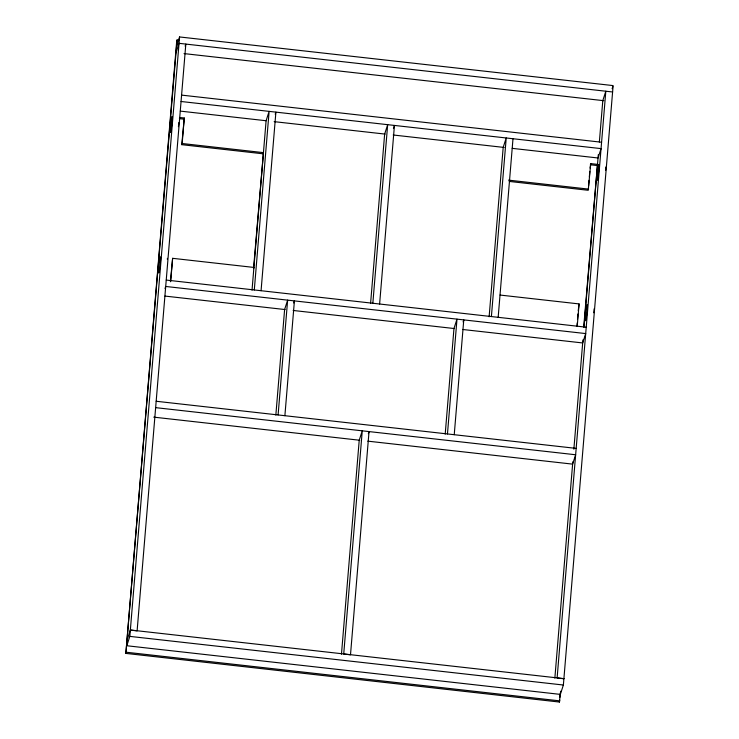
<?xml version="1.0" encoding="UTF-8"?>
<svg xmlns="http://www.w3.org/2000/svg" width="739" height="739" viewBox="0 0 739 739"><rect width="100%" height="100%" fill="white"/><g stroke="black" fill="none" stroke-linecap="round" stroke-linejoin="round"><path stroke-width="1.11" d="M560.615 691.205L559.423 702.05L125.87 653.405L176.704 41.107L177.083 39.943L179.374 40.202M125.87 653.405L177.083 39.943M129.824 636.381L179.577 36.95L613.13 85.595L563.377 685.025L560.347 694.392L126.803 645.747L129.824 636.381L563.377 685.025M170.404 281.67L172.63 258.317L253.92 267.435L253.542 268.608L263.453 152.631L182.154 143.514L181.776 144.678L263.075 153.804M181.776 144.678L184.279 118L179.762 117.492M170.691 281.605L172.63 258.317M182.154 143.514L184.279 118M252.027 290.168L266.095 120.743L269.125 111.367L254.299 289.956M261.07 290.713L275.896 112.134L275.222 114.212M275.841 415.124L284.617 309.502L287.637 300.136L278.104 414.939M284.884 415.697L294.408 300.893L293.743 302.981M341.464 654.218L359.228 440.185L362.258 430.819L343.718 654.052L350.498 654.809L369.029 431.576L368.355 433.664M370.581 303.47L384.649 134.045L387.67 124.669L372.844 303.258M379.615 304.015L394.441 125.436L393.434 128.558M445.201 434.126L453.968 328.504L456.998 319.137L447.464 433.941M454.236 434.698L463.769 319.895L463.094 321.982M489.126 316.772L503.194 147.347L506.224 137.971L491.398 316.56M498.169 317.317L512.995 138.738M576.956 326.167L577.233 322.841M577.501 319.507L577.963 313.964M578.24 310.639L579.08 303.923L500.081 295.055M588.604 185.849L589.066 180.307M589.343 176.972L589.796 171.43M590.073 168.104L590.729 163.605L597.5 164.363L583.736 326.786M577.242 326.102L579.08 303.923M509.236 181.424L588.235 190.283L590.729 163.605M554.85 678.162L572.808 461.857M573.861 449.201L582.932 339.894M583.986 327.238L598.313 154.654M599.357 141.999L602.802 100.578L605.823 91.211L557.114 677.996L563.885 678.753M559.423 702.05L559.608 699.75M559.802 697.459L560.088 694.004M176.556 46.317L179.577 36.95M176.021 52.7L179.05 43.324L612.603 91.978M185.147 46.169L185.822 44.091L137.112 630.866L130.332 630.108M165.028 288.533L165.702 286.455L585.704 333.575L582.674 342.951L462.512 329.465M127.311 639.475L130.36 629.997L563.903 678.642M612.123 88.717L612.797 86.639M184.048 53.596L603.837 100.698M181.591 95.109L601.592 142.239M181.055 101.492L601.056 148.613L598.036 157.989L512.201 148.354M180.316 111.118L266.151 120.743M274.16 121.649L385.176 134.101M393.185 134.997L504.192 147.458M179.383 118.665L183.9 119.164M590.35 164.769L597.13 165.536M508.469 180.122L588.614 189.11M166.229 280.072L586.23 327.201M164.963 296.08L285.125 309.558M293.143 310.463L454.503 328.569M156.169 401.259L576.171 448.388M155.643 407.642L575.644 454.762L572.614 464.129L367.763 441.146M153.758 417.138L359.754 440.25M126.249 652.232L559.802 700.877M167.383 258.327A8.092 0.619 -83.6 0 1 167.393 259.444M178.847 122.535A8.092 0.619 -83.6 0 1 178.422 126.683M594.11 308.874A8.092 0.619 -83.6 0 1 593.786 312.791M605.823 167.014A8.092 0.619 -83.6 0 1 605.629 170.423M159.439 270.021A8.092 0.619 -83.6 0 0 160.52 256.941A8.092 0.619 -83.6 0 0 158.636 267.638A8.092 0.619 -83.6 0 0 159.439 270.021M171.088 129.704A8.092 0.619 -83.6 0 0 172.169 116.623A8.092 0.619 -83.6 0 0 170.284 127.32A8.092 0.619 -83.6 0 0 171.088 129.704M586.212 317.909A8.092 0.619 -83.6 0 0 587.302 304.828A8.092 0.619 -83.6 0 0 585.417 315.525A8.092 0.619 -83.6 0 0 586.212 317.909M597.86 177.591A8.092 0.619 -83.6 0 0 598.95 164.511A8.092 0.619 -83.6 0 0 597.066 175.208A8.092 0.619 -83.6 0 0 597.86 177.591"/></g></svg>
